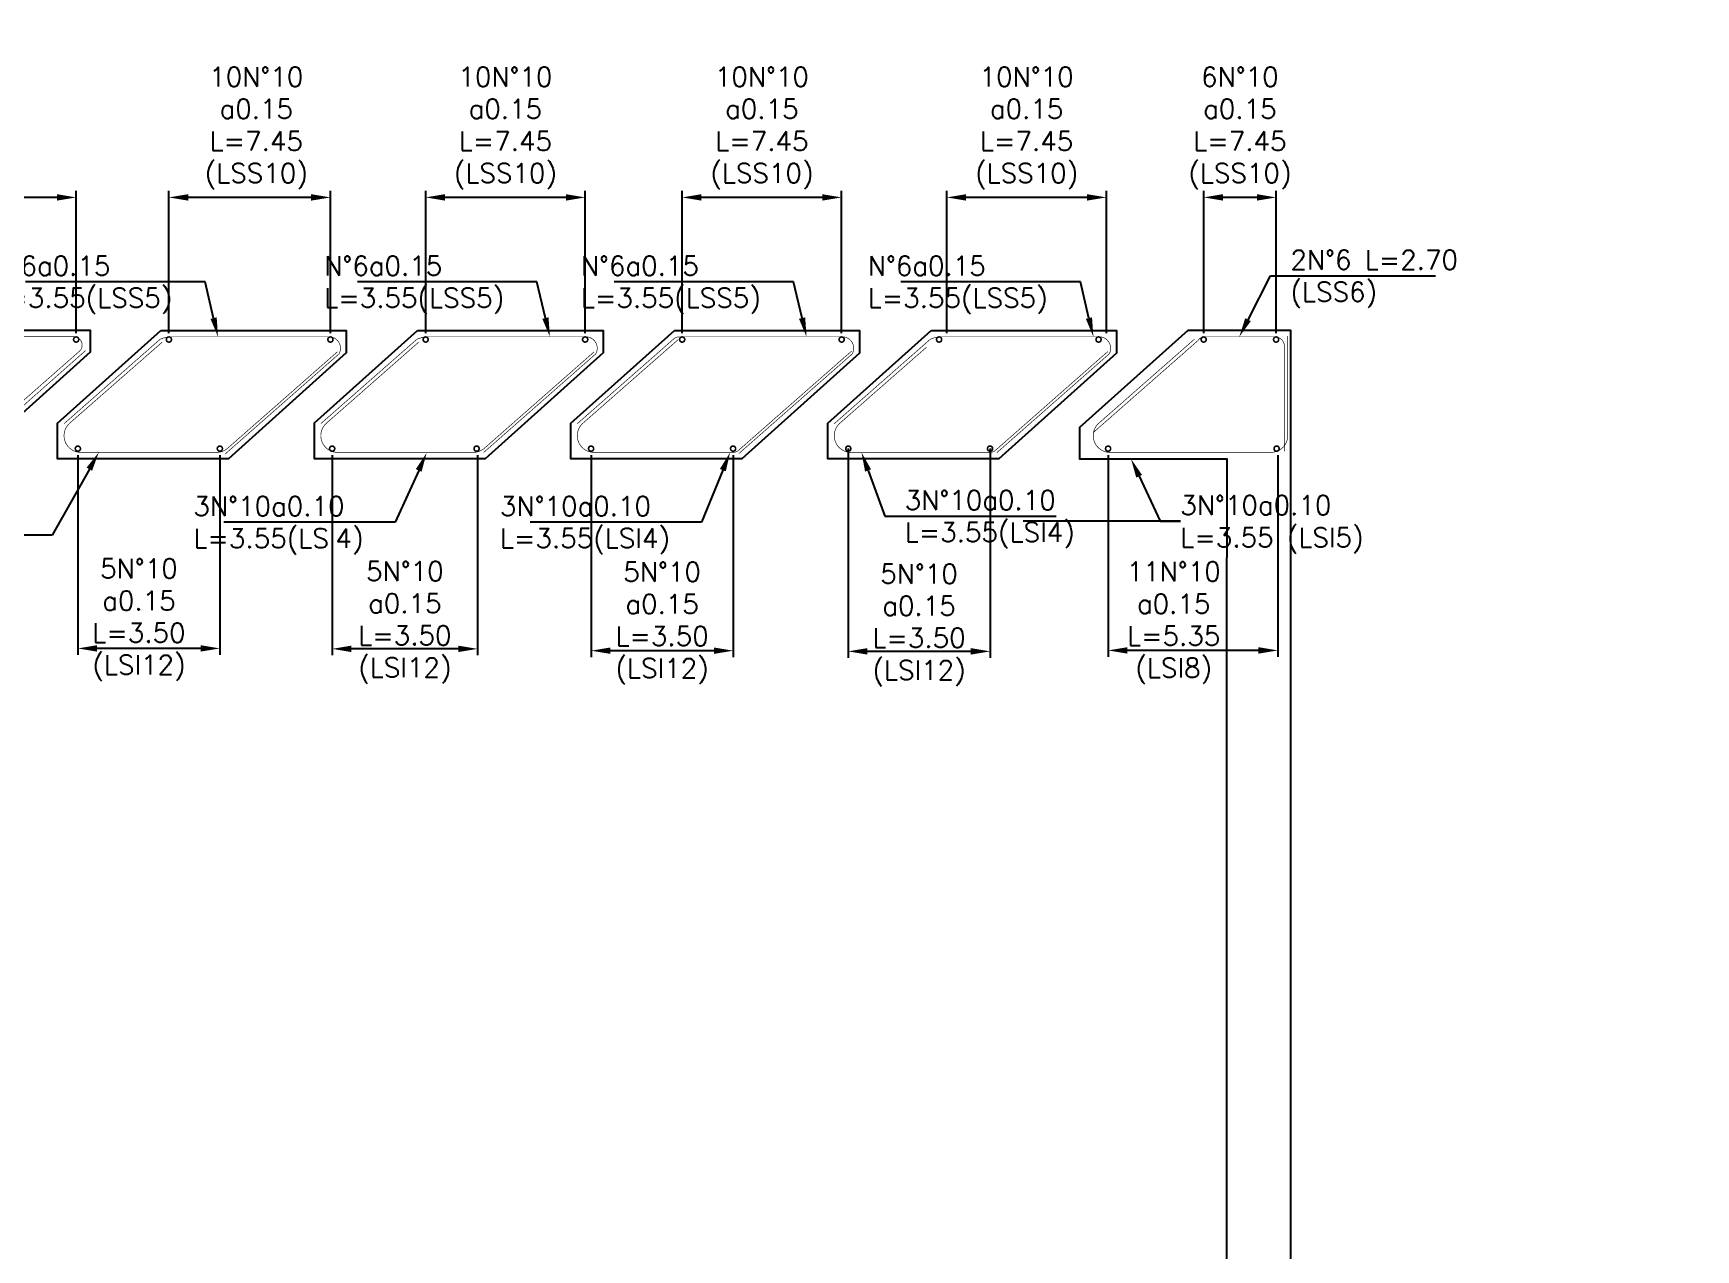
# Model space of a CAD drawing. Header units: metres. Extents: x 1080427 to 1081241, y 976768 to 977191.
# Drawn here: x 1080727.05 to 1080740, y 977096.95 to 977106.43 of the extents above; entities that cross this region are included whole.
import ezdxf
from ezdxf import colors
from ezdxf.entities.mleader import LeaderData, LeaderLine
from ezdxf.math import Vec2, Vec3

# ---------------------------------------------------------------- set-up
doc = ezdxf.new("R2010")
doc.units = ezdxf.units.M
doc.header["$LTSCALE"] = 25.4
doc.layers.add('CONTRAPESO', color=3, linetype='Continuous')
doc.layers.add('REF', color=6, linetype='Continuous')
doc.layers.add('COTA', color=1, linetype='Continuous', lineweight=30)
doc.layers.add('COTACIM', color=20, linetype='Continuous', lineweight=5)
doc.styles.add('romans', font='romans.shx')
doc.dimstyles.new('Copy 75', dxfattribs={"dimtxt": 0.15, "dimasz": 0.15, "dimexe": 0.05, "dimexo": 0.05, "dimgap": 0.05, "dimtad": 1, "dimzin": 0, "dimdsep": 46, "dimtxsty": 'romans', "dimcen": 0.002, "dimclrd": 1, "dimclre": 1, "dimclrt": 3, "dimadec": 4, "dimazin": 0, "dimtfac": 1, "dimtofl": 0, "dimtmove": 1, "dimatfit": 3, "dimfxl": 1, "dimtolj": 1, "dimtzin": 0, "dimarcsym": 1})

# ---------------------------------------------------------------- blocks, each defined once
blk = doc.blocks.new('*D600')
at = {"layer": 'COTA', "color": 1, "lineweight": -2, "transparency": 16777216}
for p, q in [((1080719.96911814, 977104.0926811855), (1080719.96911814, 977105.1996233445)), ((1080727.386278755, 977104.0926811855), (1080727.386278755, 977105.1996233445)), ((1080727.236278755, 977105.1496233444), (1080720.11911814, 977105.1496233444))]:
    blk.add_line(p, q, dxfattribs=at)
at = {"layer": 'COTA', "color": 1, "transparency": 16777216}
for points in [[(1080720.11911814, 977105.1746233444), (1080720.11911814, 977105.1246233444), (1080719.96911814, 977105.1496233444)], [(1080727.236278755, 977105.1746233444), (1080727.236278755, 977105.1246233444), (1080727.386278755, 977105.1496233444)]]:
    blk.add_solid(points, dxfattribs=at)
at = {"layer": 'Defpoints', "color": 0, "transparency": 16777216}
for p in [(1080719.96911814, 977105.1496233444), (1080719.96911814, 977104.0426811854), (1080727.386278755, 977104.0426811854)]:
    blk.add_point(p, dxfattribs=at)
at = {"layer": 'COTA', "color": 3, "transparency": 16777216, "insert": (1080723.647811795, 977105.4531947729), "char_height": 0.15, "attachment_point": 5, "style": 'romans'}
blk.add_mtext('\\A1;43 N°10a0.15 L=7.45 (LSS10)\\P5 N°10a0.15 L=6.30 (LSS8)', dxfattribs=at)
blk = doc.blocks.new('*D601')
at = {"layer": 'COTA', "color": 1, "lineweight": -2, "transparency": 16777216}
for p, q in [((1080728.108840144, 977104.0926811855), (1080728.108840144, 977105.1996233445)), ((1080729.366678108, 977104.0926811855), (1080729.366678108, 977105.1996233445)), ((1080729.216678108, 977105.1496233444), (1080728.258840144, 977105.1496233444))]:
    blk.add_line(p, q, dxfattribs=at)
at = {"layer": 'COTA', "color": 1, "transparency": 16777216}
for points in [[(1080728.258840144, 977105.1746233444), (1080728.258840144, 977105.1246233444), (1080728.108840144, 977105.1496233444)], [(1080729.216678108, 977105.1746233444), (1080729.216678108, 977105.1246233444), (1080729.366678108, 977105.1496233444)]]:
    blk.add_solid(points, dxfattribs=at)
at = {"layer": 'Defpoints', "color": 0, "transparency": 16777216}
for p in [(1080728.108840144, 977105.1496233444), (1080728.108840144, 977104.0426811854), (1080729.366678108, 977104.0426811854)]:
    blk.add_point(p, dxfattribs=at)
at = {"layer": 'COTA', "color": 3, "transparency": 16777216, "insert": (1080728.78925353, 977105.6889090587), "char_height": 0.15, "attachment_point": 5, "style": 'romans'}
blk.add_mtext('\\A1;10N°10\\Pa0.15\\PL=7.45\\P(LSS10)', dxfattribs=at)
blk = doc.blocks.new('*D602')
at = {"layer": 'COTA', "color": 1, "lineweight": -2, "transparency": 16777216}
for p, q in [((1080736.168230624, 977104.0926811855), (1080736.168230624, 977105.1996233445)), ((1080736.73232758, 977104.0926811855), (1080736.73232758, 977105.1996233445)), ((1080736.58232758, 977105.1496233444), (1080736.318230624, 977105.1496233444))]:
    blk.add_line(p, q, dxfattribs=at)
at = {"layer": 'COTA', "color": 1, "transparency": 16777216}
for points in [[(1080736.318230624, 977105.1746233444), (1080736.318230624, 977105.1246233444), (1080736.168230624, 977105.1496233444)], [(1080736.58232758, 977105.1746233444), (1080736.58232758, 977105.1246233444), (1080736.73232758, 977105.1496233444)]]:
    blk.add_solid(points, dxfattribs=at)
at = {"layer": 'Defpoints', "color": 0, "transparency": 16777216}
for p in [(1080736.168230624, 977105.1496233444), (1080736.168230624, 977104.0426811854), (1080736.73232758, 977104.0426811854)]:
    blk.add_point(p, dxfattribs=at)
at = {"layer": 'COTA', "color": 3, "transparency": 16777216, "insert": (1080736.450279102, 977105.6889090587), "char_height": 0.15, "attachment_point": 5, "style": 'romans'}
blk.add_mtext('\\A1;6N°10\\Pa0.15\\PL=7.45\\P(LSS10)', dxfattribs=at)
blk = doc.blocks.new('*D603')
at = {"layer": 'COTA', "color": 1, "lineweight": -2, "transparency": 16777216}
for p, q in [((1080727.399560957, 977103.1427606721), (1080727.399560957, 977101.5864041955)), ((1080728.505558838, 977103.1427606721), (1080728.505558838, 977101.5864041955)), ((1080728.355558838, 977101.6364041956), (1080727.549560956, 977101.6364041956))]:
    blk.add_line(p, q, dxfattribs=at)
at = {"layer": 'COTA', "color": 1, "transparency": 16777216}
for points in [[(1080727.549560956, 977101.6614041956), (1080727.549560956, 977101.6114041955), (1080727.399560957, 977101.6364041956)], [(1080728.355558838, 977101.6614041956), (1080728.355558838, 977101.6114041955), (1080728.505558838, 977101.6364041956)]]:
    blk.add_solid(points, dxfattribs=at)
at = {"layer": 'Defpoints', "color": 0, "transparency": 16777216}
for p in [(1080727.399560957, 977103.1927606722), (1080728.505558838, 977103.1927606722), (1080727.399560957, 977101.6364041956)]:
    blk.add_point(p, dxfattribs=at)
at = {"layer": 'COTA', "color": 3, "transparency": 16777216, "insert": (1080727.875580955, 977101.8584842471), "char_height": 0.15, "attachment_point": 5, "style": 'romans'}
blk.add_mtext('\\A1;5N°10\\Pa0.15\\PL=3.50\\P(LSI12)', dxfattribs=at)
blk = doc.blocks.new('*D604')
at = {"layer": 'COTA', "color": 1, "lineweight": -2, "transparency": 16777216}
for p, q in [((1080735.424146087, 977103.1427606721), (1080735.424146087, 977101.5710022033)), ((1080736.744807869, 977103.1427606721), (1080736.744807869, 977101.5710022033)), ((1080736.594807869, 977101.6210022033), (1080735.574146087, 977101.6210022033))]:
    blk.add_line(p, q, dxfattribs=at)
at = {"layer": 'COTA', "color": 1, "transparency": 16777216}
for points in [[(1080735.574146087, 977101.6460022033), (1080735.574146087, 977101.5960022033), (1080735.424146087, 977101.6210022033)], [(1080736.594807869, 977101.6460022033), (1080736.594807869, 977101.5960022033), (1080736.744807869, 977101.6210022033)]]:
    blk.add_solid(points, dxfattribs=at)
at = {"layer": 'Defpoints', "color": 0, "transparency": 16777216}
for p in [(1080735.424146087, 977103.1927606722), (1080736.744807869, 977103.1927606722), (1080735.424146087, 977101.6210022033)]:
    blk.add_point(p, dxfattribs=at)
at = {"layer": 'COTA', "color": 3, "transparency": 16777216, "insert": (1080735.934971434, 977101.8347305813), "char_height": 0.15, "attachment_point": 5, "style": 'romans'}
blk.add_mtext('\\A1;11N°10\\Pa0.15\\PL=5.35\\P(LSI8)', dxfattribs=at)
blk = doc.blocks.new('*D605')
at = {"layer": 'COTA', "color": 1, "lineweight": -2, "transparency": 16777216}
for p, q in [((1080730.108633093, 977104.0926811855), (1080730.108633093, 977105.1996233445)), ((1080731.350678904, 977104.0926811855), (1080731.350678904, 977105.1996233445)), ((1080731.200678904, 977105.1496233444), (1080730.258633093, 977105.1496233444))]:
    blk.add_line(p, q, dxfattribs=at)
at = {"layer": 'COTA', "color": 1, "transparency": 16777216}
for points in [[(1080730.258633093, 977105.1746233444), (1080730.258633093, 977105.1246233444), (1080730.108633093, 977105.1496233444)], [(1080731.200678904, 977105.1746233444), (1080731.200678904, 977105.1246233444), (1080731.350678904, 977105.1496233444)]]:
    blk.add_solid(points, dxfattribs=at)
at = {"layer": 'Defpoints', "color": 0, "transparency": 16777216}
for p in [(1080730.108633093, 977105.1496233444), (1080730.108633093, 977104.0426811854), (1080731.350678904, 977104.0426811854)]:
    blk.add_point(p, dxfattribs=at)
at = {"layer": 'COTA', "color": 3, "transparency": 16777216, "insert": (1080730.729655998, 977105.6889090587), "char_height": 0.15, "attachment_point": 5, "style": 'romans'}
blk.add_mtext('\\A1;10N°10\\Pa0.15\\PL=7.45\\P(LSS10)', dxfattribs=at)
blk = doc.blocks.new('*D606')
at = {"layer": 'COTA', "color": 1, "lineweight": -2, "transparency": 16777216}
for p, q in [((1080732.106374565, 977104.0926811855), (1080732.106374565, 977105.1996233445)), ((1080733.348420376, 977104.0926811855), (1080733.348420376, 977105.1996233445)), ((1080733.198420376, 977105.1496233444), (1080732.256374565, 977105.1496233444))]:
    blk.add_line(p, q, dxfattribs=at)
at = {"layer": 'COTA', "color": 1, "transparency": 16777216}
for points in [[(1080732.256374565, 977105.1746233444), (1080732.256374565, 977105.1246233444), (1080732.106374565, 977105.1496233444)], [(1080733.198420376, 977105.1746233444), (1080733.198420376, 977105.1246233444), (1080733.348420376, 977105.1496233444)]]:
    blk.add_solid(points, dxfattribs=at)
at = {"layer": 'Defpoints', "color": 0, "transparency": 16777216}
for p in [(1080732.106374565, 977105.1496233444), (1080732.106374565, 977104.0426811854), (1080733.348420376, 977104.0426811854)]:
    blk.add_point(p, dxfattribs=at)
at = {"layer": 'COTA', "color": 3, "transparency": 16777216, "insert": (1080732.727397471, 977105.6889090587), "char_height": 0.15, "attachment_point": 5, "style": 'romans'}
blk.add_mtext('\\A1;10N°10\\Pa0.15\\PL=7.45\\P(LSS10)', dxfattribs=at)
blk = doc.blocks.new('*D607')
at = {"layer": 'COTA', "color": 1, "lineweight": -2, "transparency": 16777216}
for p, q in [((1080734.168230624, 977104.0926811855), (1080734.168230624, 977105.1996233445)), ((1080735.410276435, 977104.0926811855), (1080735.410276435, 977105.1996233445)), ((1080735.260276435, 977105.1496233444), (1080734.318230624, 977105.1496233444))]:
    blk.add_line(p, q, dxfattribs=at)
at = {"layer": 'COTA', "color": 1, "transparency": 16777216}
for points in [[(1080734.318230624, 977105.1746233444), (1080734.318230624, 977105.1246233444), (1080734.168230624, 977105.1496233444)], [(1080735.260276435, 977105.1746233444), (1080735.260276435, 977105.1246233444), (1080735.410276435, 977105.1496233444)]]:
    blk.add_solid(points, dxfattribs=at)
at = {"layer": 'Defpoints', "color": 0, "transparency": 16777216}
for p in [(1080734.168230624, 977105.1496233444), (1080734.168230624, 977104.0426811854), (1080735.410276435, 977104.0426811854)]:
    blk.add_point(p, dxfattribs=at)
at = {"layer": 'COTA', "color": 3, "transparency": 16777216, "insert": (1080734.78925353, 977105.6889090587), "char_height": 0.15, "attachment_point": 5, "style": 'romans'}
blk.add_mtext('\\A1;10N°10\\Pa0.15\\PL=7.45\\P(LSS10)', dxfattribs=at)
blk = doc.blocks.new('*D608')
at = {"layer": 'COTA', "color": 1, "lineweight": -2, "transparency": 16777216}
for p, q in [((1080729.380274222, 977103.1427606721), (1080729.380274222, 977101.5830792189)), ((1080730.512955576, 977103.1427606721), (1080730.512955576, 977101.5830792189)), ((1080730.362955577, 977101.6330792189), (1080729.530274222, 977101.6330792189))]:
    blk.add_line(p, q, dxfattribs=at)
at = {"layer": 'COTA', "color": 1, "transparency": 16777216}
for points in [[(1080729.530274222, 977101.6580792189), (1080729.530274222, 977101.6080792189), (1080729.380274222, 977101.6330792189)], [(1080730.362955577, 977101.6580792189), (1080730.362955577, 977101.6080792189), (1080730.512955576, 977101.6330792189)]]:
    blk.add_solid(points, dxfattribs=at)
at = {"layer": 'Defpoints', "color": 0, "transparency": 16777216}
for p in [(1080729.380274222, 977103.1927606722), (1080730.512955576, 977103.1927606722), (1080729.380274222, 977101.6330792189)]:
    blk.add_point(p, dxfattribs=at)
at = {"layer": 'COTA', "color": 3, "transparency": 16777216, "insert": (1080729.946614899, 977101.8379194204), "char_height": 0.15, "attachment_point": 5, "style": 'romans'}
blk.add_mtext('\\A1;5N°10\\Pa0.15\\PL=3.50\\P(LSI12)', dxfattribs=at)
blk = doc.blocks.new('*D609')
at = {"layer": 'COTA', "color": 1, "lineweight": -2, "transparency": 16777216}
for p, q in [((1080731.397095377, 977103.1427606721), (1080731.397095377, 977101.5689095067)), ((1080732.503093258, 977103.1427606721), (1080732.503093258, 977101.5689095067)), ((1080732.353093258, 977101.6189095067), (1080731.547095377, 977101.6189095067))]:
    blk.add_line(p, q, dxfattribs=at)
at = {"layer": 'COTA', "color": 1, "transparency": 16777216}
for points in [[(1080731.547095377, 977101.6439095067), (1080731.547095377, 977101.5939095067), (1080731.397095377, 977101.6189095067)], [(1080732.353093258, 977101.6439095067), (1080732.353093258, 977101.5939095067), (1080732.503093258, 977101.6189095067)]]:
    blk.add_solid(points, dxfattribs=at)
at = {"layer": 'Defpoints', "color": 0, "transparency": 16777216}
for p in [(1080731.397095377, 977103.1927606722), (1080732.503093258, 977103.1927606722), (1080731.397095377, 977101.6189095067)]:
    blk.add_point(p, dxfattribs=at)
at = {"layer": 'COTA', "color": 3, "transparency": 16777216, "insert": (1080731.950094318, 977101.8324397139), "char_height": 0.15, "attachment_point": 5, "style": 'romans'}
blk.add_mtext('\\A1;5N°10\\Pa0.15\\PL=3.50\\P(LSI12)', dxfattribs=at)
blk = doc.blocks.new('*D610')
at = {"layer": 'COTA', "color": 1, "lineweight": -2, "transparency": 16777216}
for p, q in [((1080733.398280569, 977103.1927606722), (1080733.398280569, 977101.5636527842)), ((1080734.50427845, 977103.1927606722), (1080734.50427845, 977101.5636527842)), ((1080734.35427845, 977101.6136527843), (1080733.548280569, 977101.6136527843))]:
    blk.add_line(p, q, dxfattribs=at)
at = {"layer": 'COTA', "color": 1, "transparency": 16777216}
for points in [[(1080733.548280569, 977101.6386527843), (1080733.548280569, 977101.5886527842), (1080733.398280569, 977101.6136527843)], [(1080734.35427845, 977101.6386527843), (1080734.35427845, 977101.5886527842), (1080734.50427845, 977101.6136527843)]]:
    blk.add_solid(points, dxfattribs=at)
at = {"layer": 'Defpoints', "color": 0, "transparency": 16777216}
for p in [(1080733.398280569, 977103.2427606722), (1080734.50427845, 977103.2427606722), (1080733.398280569, 977101.6136527843)]:
    blk.add_point(p, dxfattribs=at)
at = {"layer": 'COTA', "color": 3, "transparency": 16777216, "insert": (1080733.951279509, 977101.8181033505), "char_height": 0.15, "attachment_point": 5, "style": 'romans'}
blk.add_mtext('\\A1;5N°10\\Pa0.15\\PL=3.50\\P(LSI12)', dxfattribs=at)

msp = doc.modelspace()

# ---------------------------------------------------------------- linework, layer by layer
at = {"layer": 'CONTRAPESO'}
msp.add_lwpolyline([(1080736.04552592, 977104.1136159418), (1080735.201720941, 977103.3561288287), (1080735.201720941, 977103.113615942), (1080736.347446401, 977103.1136159418), (1080736.347158255, 977101.5725140485), (1080736.347158255, 977094.5096159419), (1080720.348744298, 977094.5096159419), (1080720.348744298, 977103.1136159418), (1080726.572302454, 977103.1136159418), (1080727.499049455, 977103.9455604408), (1080727.499049455, 977104.1136159418), (1080719.847387573, 977104.1136159418), (1080719.847446401, 977091.5096159419), (1080736.847259728, 977091.5096159419), (1080736.847446401, 977104.1136159418)], close=True, dxfattribs=at)
for points in [[(1080728.045514996, 977104.1136061992), (1080729.490554466, 977104.1136147018), (1080729.490554466, 977103.9379344546), (1080728.572302454, 977103.1136159418), (1080727.242111233, 977103.1136159418), (1080727.242111233, 977103.3923873559), (1080728.045526084, 977104.113615942)], [(1080730.04551515, 977104.1136062735), (1080731.490347415, 977104.1136147018), (1080731.490347414, 977103.9377485836), (1080730.572302454, 977103.1136159418), (1080729.241904181, 977103.1136159418), (1080729.241904181, 977103.3928018226), (1080730.045526238, 977104.1136160163)], [(1080732.045514961, 977104.113606199), (1080733.488088887, 977104.1136147018), (1080733.488088886, 977103.9357210941), (1080732.572302454, 977103.1136159418), (1080731.239645653, 977103.1136159418), (1080731.239645653, 977103.3901739954), (1080732.045526048, 977104.1136159418)], [(1080734.045514925, 977104.1136061989), (1080735.489274078, 977104.1136147018), (1080735.489274078, 977103.9367850453), (1080734.572302454, 977103.1136159418), (1080733.240830845, 977103.1136159418), (1080733.240830845, 977103.3912379466), (1080734.045526012, 977104.1136159417)]]:
    msp.add_lwpolyline(points, dxfattribs=at)
at = {"layer": 'REF', "ltscale": 0.1, "const_width": 0.005}
for points in [[(1080719.900376777, 977104.0593921369), (1080719.900376777, 977103.231121175, 0.4141913135200422), (1080719.967371688, 977103.1641211752), (1080726.514609158, 977103.1636176689, 0.1831824534818594), (1080726.600789583, 977103.1962799252), (1080727.459014872, 977103.9560442516)], [(1080726.547243995, 977103.1911226737), (1080727.410257164, 977103.9499012213, 0.7436740448363048), (1080727.360079267, 977104.0637868192), (1080725.064227849, 977104.0634218471), (1080724.993337412, 977104.0641525527), (1080719.991504772, 977104.0636016887, 0.4141813056947494), (1080719.924512151, 977103.9966016891), (1080719.924512151, 977103.1738312135)], [(1080728.545341525, 977103.1496709184), (1080728.545341525, 977103.1496709184), (1080729.433441537, 977103.9305228753, 0.5412434881516293), (1080729.364554014, 977104.0636139516), (1080728.109913645, 977104.0636064818, 0.06854258127061605), (1080728.040373657, 977104.044697558), (1080727.292111233, 977103.3872008537)], [(1080728.055694161, 977104.0216474741), (1080727.336301286, 977103.3912751793, 0.6917505117795406), (1080727.422111182, 977103.163619391), (1080728.480951544, 977103.1636189737, 0.1822074156321772), (1080728.566761543, 977103.1959631855), (1080729.42231842, 977103.9481813579)], [(1080730.558579085, 977103.1614215472), (1080730.558579085, 977103.1614215472), (1080731.433234485, 977103.9305228753, 0.5412434881516293), (1080731.364346962, 977104.0636139516), (1080730.109706594, 977104.0636064818, 0.06854258127061605), (1080730.040166605, 977104.044697558), (1080729.291904181, 977103.3872008537)], [(1080730.054924051, 977104.0229206302), (1080729.336094234, 977103.3912751793, 0.6917505117961058), (1080729.42190413, 977103.163619391), (1080730.480744492, 977103.1636189737, 0.1822074155987352), (1080730.566554491, 977103.1959631854), (1080731.419993752, 977103.9463167356)], [(1080732.548161421, 977103.1545304648), (1080732.548161421, 977103.1545304648), (1080733.430975957, 977103.9305228753, 0.5412434881516293), (1080733.362088434, 977104.0636139516), (1080732.084680984, 977104.0636063463, 0.1822057757816108), (1080732.040456256, 977104.0469366371), (1080731.289645653, 977103.3872008537)], [(1080732.073094121, 977104.0401799144), (1080731.333835706, 977103.3912751793, 0.6917505117795406), (1080731.419645602, 977103.163619391), (1080732.502232472, 977103.1636189643, 0.1822074156321773), (1080732.546457625, 977103.1802886734), (1080733.425407226, 977103.9520098484)], [(1080734.557138984, 977103.1611749359), (1080734.557138984, 977103.1611749359), (1080735.432161149, 977103.9305228753, 0.5412434881516293), (1080735.363273626, 977104.0636139516), (1080734.108633257, 977104.0636064818, 0.06854258127061605), (1080734.039093269, 977104.044697558), (1080733.290830845, 977103.3872008537)], [(1080736.09572585, 977104.0447072766), (1080735.352085168, 977103.3912716877, 0.6917506092634409), (1080735.437895098, 977103.1636158994), (1080736.692493692, 977103.1636157361, 0.4142136004934854), (1080736.822493709, 977103.2936157361), (1080736.822493709, 977104.0689028993)], [(1080736.79743875, 977103.1728595257), (1080736.797444473, 977103.9876103356, 0.4142158034905684), (1080736.721445054, 977104.0636114986), (1080736.169315675, 977104.0636157226, 0.2321849423665196), (1080736.126176833, 977104.0367091086), (1080735.307895115, 977103.31768659)], [(1080734.008593847, 977103.9820372838), (1080733.335020898, 977103.3912751793, 0.6917505117795406), (1080733.420830794, 977103.163619391), (1080734.503417664, 977103.1636189643, 0.1822074156321773), (1080734.547642817, 977103.1802886734), (1080735.42088933, 977103.9486575383)]]:
    msp.add_lwpolyline(points, format="xyb", dxfattribs=at)
at = {"layer": 'REF', "ltscale": 0.1, "const_width": 0.04}
for points in [[(1080727.379928755, 977104.0426811854, 1), (1080727.392628754, 977104.0426811854, 1)], [(1080728.102490144, 977104.0426811854, 1), (1080728.115190144, 977104.0426811854, 1)], [(1080729.360328108, 977104.0426811854, 1), (1080729.373028108, 977104.0426811854, 1)], [(1080730.102283093, 977104.0426811854, 1), (1080730.114983093, 977104.0426811854, 1)], [(1080731.344328904, 977104.0426811854, 1), (1080731.357028904, 977104.0426811854, 1)], [(1080732.100024565, 977104.0426811854, 1), (1080732.112724565, 977104.0426811854, 1)], [(1080733.342070376, 977104.0426811854, 1), (1080733.354770376, 977104.0426811854, 1)], [(1080734.101198669, 977104.0426714426, 1), (1080734.113898668, 977104.0426714426, 1)], [(1080735.34324448, 977104.0426714426, 1), (1080735.35594448, 977104.0426714426, 1)], [(1080736.161880624, 977104.0426811854, 1), (1080736.174580624, 977104.0426811854, 1)], [(1080736.72597758, 977104.0426811854, 1), (1080736.73867758, 977104.0426811854, 1)], [(1080727.393210957, 977103.1927606722, 1), (1080727.405910956, 977103.1927606722, 1)], [(1080728.499208838, 977103.1927606722, 1), (1080728.511908838, 977103.1927606722, 1)], [(1080729.373924223, 977103.1927606722, 1), (1080729.386624222, 977103.1927606722, 1)], [(1080730.499001786, 977103.1927606722, 1), (1080730.511701786, 977103.1927606722, 1)], [(1080731.390745377, 977103.1927606722, 1), (1080731.403445377, 977103.1927606722, 1)], [(1080732.496743258, 977103.1927606722, 1), (1080732.509443258, 977103.1927606722, 1)], [(1080733.393754608, 977103.1927606722, 1), (1080733.406454607, 977103.1927606722, 1)], [(1080734.49792845, 977103.1927606722, 1), (1080734.51062845, 977103.1927606722, 1)], [(1080735.417672461, 977103.1927606722, 1), (1080735.430372461, 977103.1927606722, 1)], [(1080736.730018338, 977103.1927606722, 1), (1080736.742718338, 977103.1927606722, 1)]]:
    msp.add_lwpolyline(points, format="xyb", close=True, dxfattribs=at)

# ---------------------------------------------------------------- dimensions: what is measured, and where the dimension line sits
at = {"layer": 'COTA'}
for base, p1, p2, text, picture, middle in [((1080719.96911814, 977105.1496233444), (1080727.386278755, 977104.0426811854), (1080719.96911814, 977104.0426811854), '43 N°10a0.15 L=7.45 (LSS10)\\P5 N°10a0.15 L=6.30 (LSS8)', '*D600', (1080723.647811795, 977105.1496233444)), ((1080728.108840144, 977105.1496233444), (1080729.366678108, 977104.0426811854), (1080728.108840144, 977104.0426811854), '10N°10\\Pa0.15\\PL=7.45\\P(LSS10)', '*D601', (1080728.78925353, 977105.1496233444)), ((1080730.108633093, 977105.1496233444), (1080731.350678904, 977104.0426811854), (1080730.108633093, 977104.0426811854), '10N°10\\Pa0.15\\PL=7.45\\P(LSS10)', '*D605', (1080730.729655998, 977105.1496233444)), ((1080732.106374565, 977105.1496233444), (1080733.348420376, 977104.0426811854), (1080732.106374565, 977104.0426811854), '10N°10\\Pa0.15\\PL=7.45\\P(LSS10)', '*D606', (1080732.727397471, 977105.1496233444)), ((1080734.168230624, 977105.1496233444), (1080735.410276435, 977104.0426811854), (1080734.168230624, 977104.0426811854), '10N°10\\Pa0.15\\PL=7.45\\P(LSS10)', '*D607', (1080734.78925353, 977105.1496233444)), ((1080736.168230624, 977105.1496233444), (1080736.73232758, 977104.0426811854), (1080736.168230624, 977104.0426811854), '6N°10\\Pa0.15\\PL=7.45\\P(LSS10)', '*D602', (1080736.450279102, 977105.1496233444)), ((1080733.398280569, 977101.6136527843), (1080734.50427845, 977103.2427606722), (1080733.398280569, 977103.2427606722), '5N°10\\Pa0.15\\PL=3.50\\P(LSI12)', '*D610', (1080733.951279509, 977101.2788176362)), ((1080727.399560957, 977101.6364041956), (1080728.505558838, 977103.1927606722), (1080727.399560957, 977103.1927606722), '5N°10\\Pa0.15\\PL=3.50\\P(LSI12)', '*D603', (1080727.875580955, 977101.3191985328)), ((1080729.380274222, 977101.6330792189), (1080730.512955576, 977103.1927606722), (1080729.380274222, 977103.1927606722), '5N°10\\Pa0.15\\PL=3.50\\P(LSI12)', '*D608', (1080729.946614899, 977101.2986337062)), ((1080731.397095377, 977101.6189095067), (1080732.503093258, 977103.1927606722), (1080731.397095377, 977103.1927606722), '5N°10\\Pa0.15\\PL=3.50\\P(LSI12)', '*D609', (1080731.950094318, 977101.2931539996)), ((1080735.424146087, 977101.6210022033), (1080736.744807869, 977103.1927606722), (1080735.424146087, 977103.1927606722), '11N°10\\Pa0.15\\PL=5.35\\P(LSI8)', '*D604', (1080735.934971434, 977101.295444867))]:
    dim = msp.add_linear_dim(base=base, p1=p1, p2=p2, angle=180, text=text, dimstyle='Copy 75', dxfattribs=at)
    dim.commit()
    dim.dimension.update_dxf_attribs({"geometry": picture, "text_midpoint": middle, "dimtype": 160})

# ---------------------------------------------------------------- leaders
at = {"layer": 'COTACIM'}
ml = msp.add_multileader_mtext('Standard', dxfattribs=at)
ml.set_content('N°6a0.15\\PL=3.55(LSS5)', color=3, style='romans')
ml.set_leader_properties(color=256)
ml.build(insert=Vec2(0, 0))
ml.multileader.update_dxf_attribs({"text_left_attachment_type": 6, "text_right_attachment_type": 6, "dogleg_length": 0.1560199508385566, "arrow_head_size": 0.15})
ctx = ml.context
ctx.base_point, ctx.char_height, ctx.arrow_head_size, ctx.landing_gap_size, ctx.plane_origin = Vec3(1080726.734015738, 977104.4919004609), 0.15, 0.15, 0, Vec3(1080728.269840415, 977103.7927355934)
ctx.left_attachment, ctx.right_attachment = 6, 6
notes = []
notes.append((ctx, [(1, (1, 1, 0), (1080728.390035689, 977104.4919004609), (-1, 0), 0.1560199508385566, [(0, [(1080728.491332087, 977104.0636102167)], 0, [])])]))
ctx.mtext.insert, ctx.mtext.width, ctx.mtext.flow_direction = Vec3(1080726.734015738, 977104.6919004609), 2.876920135691762, 5
ml = msp.add_multileader_mtext('Standard', dxfattribs=at)
ml.set_content('N°6a0.15\\PL=3.55(LSS5)', color=3, style='romans')
ml.set_leader_properties(color=256)
ml.build(insert=Vec2(0, 0))
ml.multileader.update_dxf_attribs({"text_left_attachment_type": 6, "text_right_attachment_type": 6, "dogleg_length": 0.1560199508385566, "arrow_head_size": 0.15})
ctx = ml.context
ctx.base_point, ctx.char_height, ctx.arrow_head_size, ctx.landing_gap_size, ctx.plane_origin = Vec3(1080729.318797622, 977104.4919021248), 0.15, 0.15, 0, Vec3(1080730.854622299, 977103.7927372573)
ctx.left_attachment, ctx.right_attachment = 6, 6
notes.append((ctx, [(1, (1, 1, 0), (1080730.974817573, 977104.4919021248), (-1, 0), 0.1560199508385566, [(0, [(1080731.076113971, 977104.0636118806)], 0, [])])]))
ctx.mtext.insert, ctx.mtext.width, ctx.mtext.flow_direction = Vec3(1080729.318797622, 977104.6919021248), 2.876920135691762, 5
ml = msp.add_multileader_mtext('Standard', dxfattribs=at)
ml.set_content('N°6a0.15\\PL=3.55(LSS5)', color=3, style='romans')
ml.set_leader_properties(color=256)
ml.build(insert=Vec2(0, 0))
ml.multileader.update_dxf_attribs({"text_left_attachment_type": 6, "text_right_attachment_type": 6, "dogleg_length": 0.1560199508385566, "arrow_head_size": 0.15})
ctx = ml.context
ctx.base_point, ctx.char_height, ctx.arrow_head_size, ctx.landing_gap_size, ctx.plane_origin = Vec3(1080731.317634601, 977104.491902118), 0.15, 0.15, 0, Vec3(1080732.853459277, 977103.7927372504)
ctx.left_attachment, ctx.right_attachment = 6, 6
notes.append((ctx, [(1, (1, 1, 0), (1080732.973654551, 977104.491902118), (-1, 0), 0.1560199508385566, [(0, [(1080733.074950949, 977104.0636118738)], 0, [])])]))
ctx.mtext.insert, ctx.mtext.width, ctx.mtext.flow_direction = Vec3(1080731.317634601, 977104.6919021179), 2.876920135691762, 5
ml = msp.add_multileader_mtext('Standard', dxfattribs=at)
ml.set_content('N°6a0.15\\PL=3.55(LSS5)', color=3, style='romans')
ml.set_leader_properties(color=256)
ml.build(insert=Vec2(0, 0))
ml.multileader.update_dxf_attribs({"text_left_attachment_type": 6, "text_right_attachment_type": 6, "dogleg_length": 0.1560199508385566, "arrow_head_size": 0.15})
ctx = ml.context
ctx.base_point, ctx.char_height, ctx.arrow_head_size, ctx.landing_gap_size, ctx.plane_origin = Vec3(1080733.551921037, 977104.4919035129), 0.15, 0.15, 0, Vec3(1080735.087745714, 977103.7927386453)
ctx.left_attachment, ctx.right_attachment = 6, 6
notes.append((ctx, [(1, (1, 1, 0), (1080735.207940988, 977104.4919035129), (-1, 0), 0.1560199508385566, [(0, [(1080735.309237386, 977104.0636132687)], 0, [])])]))
ctx.mtext.insert, ctx.mtext.width, ctx.mtext.flow_direction = Vec3(1080733.551921037, 977104.6919035128), 2.876920135691762, 5
ml = msp.add_multileader_mtext('Standard', dxfattribs=at)
ml.set_content('2N°6 L=2.70\\P(LSS6)', color=3, style='romans')
ml.set_leader_properties(color=256)
ml.build(insert=Vec2(0, 0))
ml.multileader.update_dxf_attribs({"text_left_attachment_type": 6, "text_right_attachment_type": 6, "dogleg_length": 0.1560199508385566, "arrow_head_size": 0.15})
ctx = ml.context
ctx.base_point, ctx.char_height, ctx.arrow_head_size, ctx.landing_gap_size, ctx.plane_origin = Vec3(1080736.844109824, 977104.5386037478), 0.15, 0.15, 0, Vec3(1080736.223888693, 977103.7927389872)
ctx.left_attachment, ctx.right_attachment = 6, 6
notes.append((ctx, [(0, (1, 1, 0), (1080736.688089873, 977104.5386037478), (1, 0), 0.1560199508385566, [(0, [(1080736.445380365, 977104.0636136106)], 0, [])])]))
ctx.mtext.insert, ctx.mtext.width, ctx.mtext.flow_direction = Vec3(1080736.844109824, 977104.7386037478), 3.156768230488524, 5
ml = msp.add_multileader_mtext('Standard', dxfattribs=at)
ml.set_content('\\A1;3N°10a0.10\\PL=3.55(LSI4)', color=3, style='romans')
ml.set_leader_properties(color=256)
ml.build(insert=Vec2(0, 0))
ml.multileader.update_dxf_attribs({"text_left_attachment_type": 6, "text_right_attachment_type": 6, "dogleg_length": 0.1560199508385566, "arrow_head_size": 0.15})
ctx = ml.context
ctx.base_point, ctx.char_height, ctx.arrow_head_size, ctx.landing_gap_size, ctx.plane_origin = Vec3(1080725.630286377, 977102.5188202768), 0.15, 0.15, 0, Vec3(1080727.562392105, 977098.0956609966)
ctx.left_attachment, ctx.right_attachment = 6, 6
notes.append((ctx, [(1, (1, 1, 0), (1080727.200592042, 977102.5188202768), (-1, 0), 0.1560199508385566, [(0, [(1080727.562392125, 977103.1636193591)], 0, [])])]))
ctx.mtext.insert, ctx.mtext.width, ctx.mtext.flow_direction = Vec3(1080725.630286377, 977102.7188202768), 2.363152618519962, 5
ml = msp.add_multileader_mtext('Standard', dxfattribs=at)
ml.set_content('\\A1;3N°10a0.10\\PL=3.55(LSI4)', color=3, style='romans')
ml.set_leader_properties(color=256)
ml.build(insert=Vec2(0, 0))
ml.multileader.update_dxf_attribs({"text_left_attachment_type": 6, "text_right_attachment_type": 6, "dogleg_length": 0.1560199508385566, "arrow_head_size": 0.15})
ctx = ml.context
ctx.base_point, ctx.char_height, ctx.arrow_head_size, ctx.landing_gap_size, ctx.plane_origin = Vec3(1080728.299989677, 977102.6189835942), 0.15, 0.15, 0, Vec3(1080729.261535185, 977098.0918570671)
ctx.left_attachment, ctx.right_attachment = 6, 6
notes.append((ctx, [(1, (1, 1, 0), (1080729.870295342, 977102.6189835942), (-1, 0), 0.1560199508385566, [(0, [(1080730.11634889, 977103.1598150927)], 0, [])])]))
ctx.mtext.insert, ctx.mtext.flow_direction = Vec3(1080728.299989677, 977102.8189835942), 5
ml = msp.add_multileader_mtext('Standard', dxfattribs=at)
ml.set_content('\\A1;3N°10a0.10\\PL=3.55(LSI4)', color=3, style='romans')
ml.set_leader_properties(color=256)
ml.build(insert=Vec2(0, 0))
ml.multileader.update_dxf_attribs({"text_left_attachment_type": 6, "text_right_attachment_type": 6, "dogleg_length": 0.1560199508385566, "arrow_head_size": 0.15})
ctx = ml.context
ctx.base_point, ctx.char_height, ctx.arrow_head_size, ctx.landing_gap_size, ctx.plane_origin = Vec3(1080730.687197214, 977102.6199349526), 0.15, 0.15, 0, Vec3(1080731.326275997, 977098.0690339906)
ctx.left_attachment, ctx.right_attachment = 6, 6
notes.append((ctx, [(1, (1, 1, 0), (1080732.257502879, 977102.6199349526), (-1, 0), 0.1560199508385566, [(0, [(1080732.479898155, 977103.1636189974)], 0, [])])]))
ctx.mtext.insert, ctx.mtext.flow_direction = Vec3(1080730.687197214, 977102.8199349525), 5
ml = msp.add_multileader_mtext('Standard', dxfattribs=at)
ml.set_content('\\A1;3N°10a0.10\\PL=3.55(LSI4)', color=3, style='romans')
ml.set_leader_properties(color=256)
ml.build(insert=Vec2(0, 0))
ml.multileader.update_dxf_attribs({"text_left_attachment_type": 6, "text_right_attachment_type": 6, "dogleg_length": 0.1560199508385566, "arrow_head_size": 0.15})
ctx = ml.context
ctx.base_point, ctx.char_height, ctx.arrow_head_size, ctx.landing_gap_size, ctx.plane_origin = Vec3(1080733.840085444, 977102.6663666003), 0.15, 0.15, 0, Vec3(1080733.637088848, 977098.0956609966)
ctx.left_attachment, ctx.right_attachment = 6, 6
notes.append((ctx, [(0, (1, 1, 0), (1080733.684065493, 977102.6663666003), (1, 0), 0.1560199508385566, [(0, [(1080733.502983714, 977103.1636193587)], 0, [])])]))
ctx.mtext.insert, ctx.mtext.width, ctx.mtext.flow_direction = Vec3(1080733.840085444, 977102.8663666003), 3.718615762144327, 5
ml = msp.add_multileader_mtext('Standard', dxfattribs=at)
ml.set_content('\\A1;3N°10a0.10\\PL=3.55 (LSI5)', color=3, style='romans')
ml.set_leader_properties(color=256)
ml.build(insert=Vec2(0, 0))
ml.multileader.update_dxf_attribs({"text_left_attachment_type": 6, "text_right_attachment_type": 6, "dogleg_length": 0.1560199508385566, "arrow_head_size": 0.15})
ctx = ml.context
ctx.base_point, ctx.char_height, ctx.arrow_head_size, ctx.landing_gap_size, ctx.plane_origin = Vec3(1080735.98661453, 977102.6265456352), 0.15, 0.15, 0, Vec3(1080735.026961094, 977102.892741145)
ctx.left_attachment, ctx.right_attachment = 6, 6
notes.append((ctx, [(0, (1, 1, 0), (1080735.83059458, 977102.6265456352), (1, 0), 0.1560199508385566, [(0, [(1080735.601765285, 977103.113615942)], 0, [])])]))
ctx.mtext.insert, ctx.mtext.width, ctx.mtext.flow_direction = Vec3(1080735.98661453, 977102.8265456351), 2.500676463823766, 5
for ctx, leaders in notes:
    for number, flags, end, landing, length, lines in leaders:
        leader = LeaderData()
        leader.index, (leader.has_last_leader_line, leader.has_dogleg_vector, leader.attachment_direction) = number, flags
        leader.last_leader_point, leader.dogleg_vector, leader.dogleg_length = Vec3(end), Vec3(landing), length
        for number, points, colour, breaks in lines:
            line = LeaderLine()
            line.index, line.vertices, line.color, line.breaks = number, Vec3.list(points), colors.encode_raw_color(colour), breaks
            leader.lines.append(line)
        ctx.leaders.append(leader)

doc.saveas('drawing.dxf')
